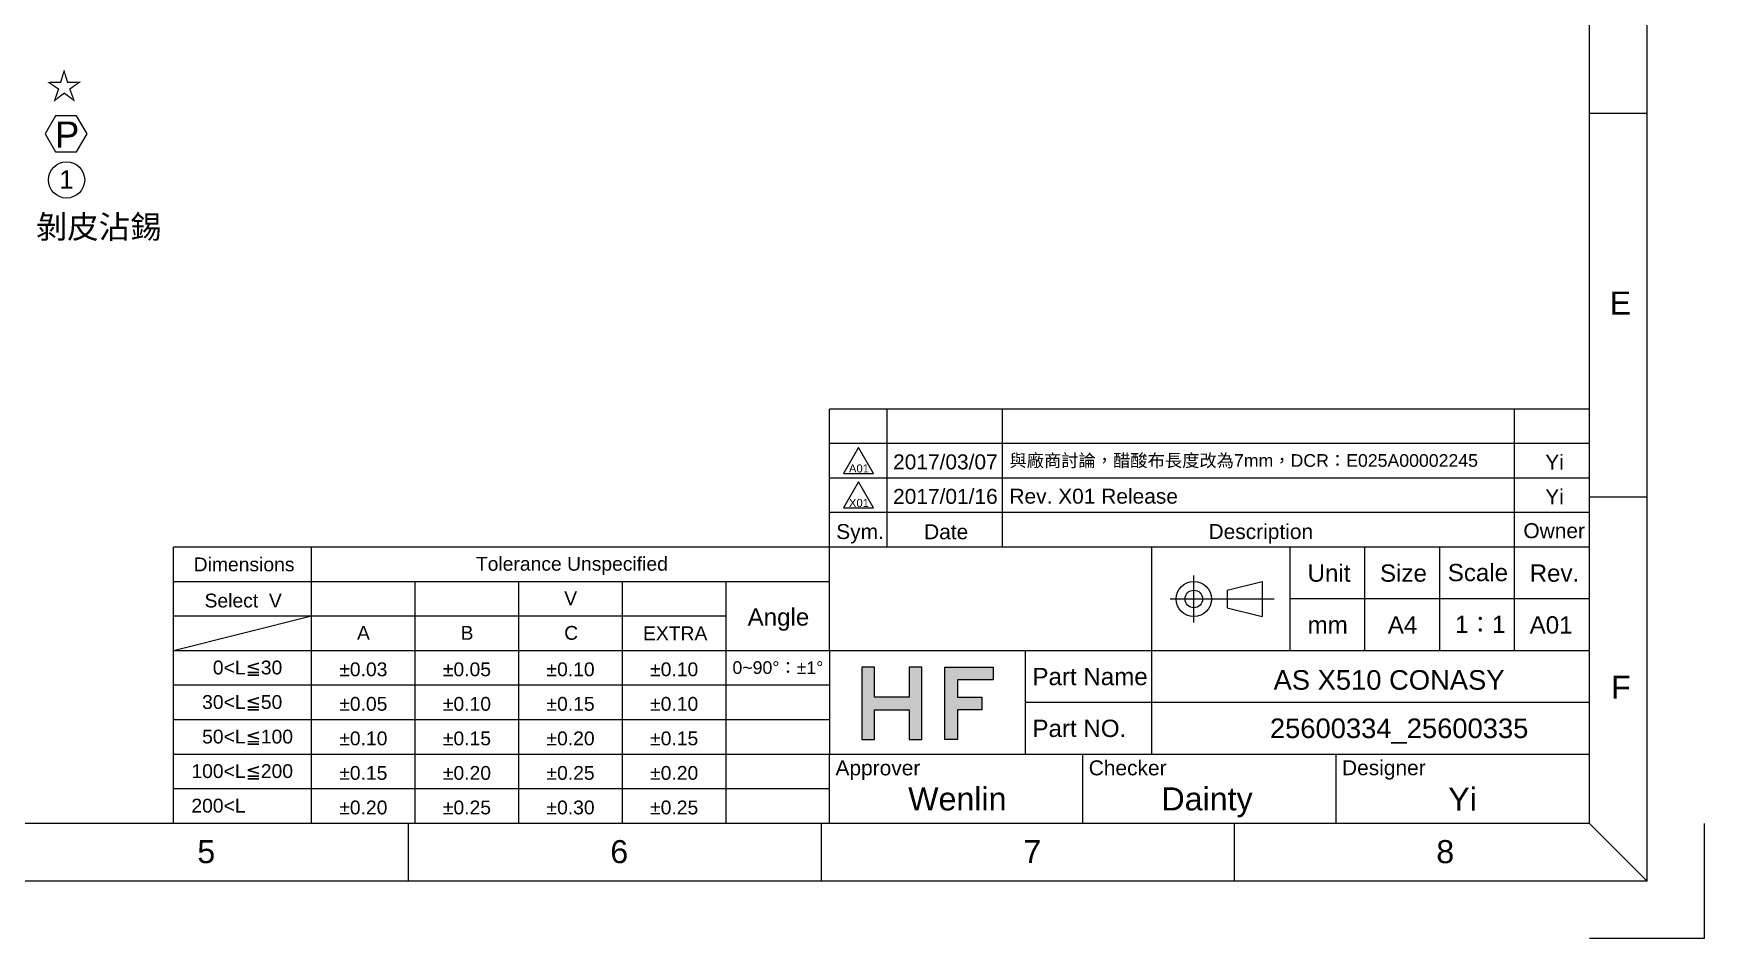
# Model space of a CAD drawing. Header units: inches. Extents: x 62 to 359, y 535 to 745.
# Drawn here: x 213.6 to 358.8, y 535 to 613.6 of the extents above; entities that cross this region are included whole.
import ezdxf
from ezdxf.enums import TextEntityAlignment as Align

# ---------------------------------------------------------------- set-up
doc = ezdxf.new("R2010")
doc.units = ezdxf.units.IN
doc.header["$MEASUREMENT"] = 0
doc.linetypes.add('ACAD_ISO03W100', pattern=[30, 12, -18])
doc.layers.get('0').update_dxf_attribs({"lineweight": 5})
doc.layers.get('Defpoints').update_dxf_attribs({"lineweight": 5})
doc.layers.add('6.FRAME', color=7, linetype='Continuous', lineweight=5)
doc.styles.add('Arial Narrow', font='ARIALN.TTF')
doc.styles.add('ISOCP', font='mingliu.ttc')
doc.styles.get("Standard").update_dxf_attribs({"font": 'ARIALUNI.TTF', "height": 3})

# ---------------------------------------------------------------- blocks, each defined once
blk = doc.blocks.new('ITEM')
at = {"layer": '6.FRAME', "lineweight": 15}
blk.add_circle((0, 0), 2.34, dxfattribs=at)
at = {"layer": '6.FRAME', "lineweight": 15, "style": 'Arial Narrow'}
blk.add_attdef('99', text='', height=2.17, dxfattribs=at).set_placement((0.07, -1.07), align=Align.CENTER)

msp = doc.modelspace()

# ---------------------------------------------------------------- hatches: boundary and pattern name
h = msp.add_hatch(color=1)
h.paths.add_polyline_path([(285.619, 558.603), (285.619, 552.303), (286.719, 552.303), (286.719, 554.903), (289.719, 554.903), (289.719, 552.303), (290.819, 552.303), (290.819, 558.603), (289.719, 558.603), (289.719, 556.003), (286.719, 556.003), (286.719, 558.603)])
h.paths.add_polyline_path([(297.019, 558.603), (297.019, 557.503), (293.919, 557.503), (293.919, 556.003), (296.019, 556.003), (296.019, 554.903), (293.919, 554.903), (293.919, 552.303), (292.819, 552.303), (292.819, 558.603)])

# ---------------------------------------------------------------- linework, layer by layer
for p, q in [((353.81, 540.019), (353.81, 740.019)), ((348.81, 545.019), (348.81, 735.019)), ((353.81, 606.689), (348.81, 606.689)), ((282.81, 569.019), (282.81, 581.019)), ((348.81, 581.019), (282.81, 581.019)), ((287.81, 569.019), (287.81, 581.019)), ((297.81, 569.019), (297.81, 581.019)), ((342.31, 569.019), (342.31, 581.019)), ((348.81, 578.019), (282.81, 578.019)), ((348.81, 575.019), (282.81, 575.019)), ((348.81, 572.019), (282.81, 572.019)), ((353.81, 573.359), (348.81, 573.359)), ((282.81, 569.019), (225.81, 569.019)), ((225.81, 545.019), (225.81, 569.019)), ((237.81, 545.019), (237.81, 569.019)), ((348.81, 569.019), (282.81, 569.019)), ((282.81, 560.019), (282.81, 569.019)), ((310.81, 560.019), (310.81, 569.019)), ((322.81, 560.019), (322.81, 569.019)), ((329.31, 560.019), (329.31, 569.019)), ((335.81, 560.019), (335.81, 569.019)), ((342.31, 560.019), (342.31, 569.019)), ((282.81, 566.019), (225.81, 566.019)), ((246.81, 545.019), (246.81, 566.019)), ((255.81, 545.019), (255.81, 566.019)), ((264.81, 545.019), (264.81, 566.019)), ((273.81, 545.019), (273.81, 566.019)), ((348.81, 564.519), (322.81, 564.519)), ((273.81, 563.019), (225.81, 563.019)), ((237.81, 563.019), (225.81, 560.019)), ((282.81, 560.019), (225.81, 560.019)), ((348.81, 560.019), (282.81, 560.019)), ((282.81, 560.019), (282.81, 551.019)), ((299.81, 551.019), (299.81, 560.019)), ((310.81, 551.019), (310.81, 560.019)), ((282.81, 557.019), (225.81, 557.019)), ((348.81, 555.519), (299.81, 555.519)), ((282.81, 554.019), (225.81, 554.019)), ((282.81, 551.019), (225.81, 551.019)), ((282.81, 545.019), (282.81, 551.019)), ((348.81, 551.019), (282.81, 551.019)), ((304.81, 545.019), (304.81, 551.019)), ((326.81, 545.019), (326.81, 551.019)), ((282.81, 548.019), (225.81, 548.019)), ((348.81, 545.019), (71.81, 545.019)), ((246.185, 545.019), (246.185, 540.019)), ((282.06, 545.019), (282.06, 540.019)), ((317.935, 545.019), (317.935, 540.019)), ((353.81, 540.019), (348.81, 545.019)), ((353.81, 540.019), (66.81, 540.019))]:
    msp.add_line(p, q)
at = {"color": 0, "linetype": 'ACAD_ISO03W100', "lineweight": -3}
for p, q in [((314.443, 562.468), (314.443, 566.57)), ((312.392, 564.519), (321.414, 564.519))]:
    msp.add_line(p, q, dxfattribs=at)
at = {"color": 0, "lineweight": -3}
for p, q in [((317.329, 565.285), (320.393, 566.051)), ((317.329, 565.285), (317.329, 563.753)), ((320.393, 566.051), (320.393, 562.987)), ((314.443, 563.287), (314.443, 563.287)), ((314.443, 563.287), (314.443, 563.287)), ((317.329, 563.753), (320.393, 562.987))]:
    msp.add_line(p, q, dxfattribs=at)
for points in [[(218.303, 604.928), (217.394, 606.502), (215.577, 606.502), (214.668, 604.928), (215.577, 603.354), (217.394, 603.354)], [(284.011, 575.43), (286.611, 575.43), (285.311, 577.681)], [(284.011, 572.43), (286.611, 572.43), (285.311, 574.681)]]:
    msp.add_lwpolyline(points, close=True)
at = {"color": 1}
for points in [[(285.619, 558.603), (285.619, 552.303), (286.719, 552.303), (286.719, 554.903), (289.719, 554.903), (289.719, 552.303), (290.819, 552.303), (290.819, 558.603), (289.719, 558.603), (289.719, 556.003), (286.719, 556.003), (286.719, 558.603)], [(297.019, 558.603), (297.019, 557.503), (293.919, 557.503), (293.919, 556.003), (296.019, 556.003), (296.019, 554.903), (293.919, 554.903), (293.919, 552.303), (292.819, 552.303), (292.819, 558.603)]]:
    msp.add_lwpolyline(points, close=True, dxfattribs=at)
at = {"color": 0, "lineweight": -3}
for radius in [1.532, 0.766]:
    msp.add_circle((314.443, 564.519), radius, dxfattribs=at)
at = {"layer": 'Defpoints'}
for q in [(358.81, 545.019), (348.81, 535.019)]:
    msp.add_line((358.81, 535.019), q, dxfattribs=at)

# ---------------------------------------------------------------- block references
ref = msp.add_blockref('ITEM', (216.522, 600.921), dxfattribs=dict(xscale=0.6728971570190525, yscale=0.6728971570183654, zscale=0.6728971570184218, rotation=359.9999999999999))
ref.add_attrib('99', '1', dxfattribs={"layer": '6.FRAME', "lineweight": 15, "height": 1.612, "rotation": 360}).set_placement((216.51, 600.154), align=Align.CENTER)

# ---------------------------------------------------------------- texts
at = {"color": 0, "ltscale": 0.5, "style": 'ISOCP'}
msp.add_text('☆', height=2.306, rotation=0.45114, dxfattribs=at).set_placement((214.753, 607.913))
at = {"color": 0}
msp.add_text('P', height=2.277, rotation=360, dxfattribs=at).set_placement((215.512, 603.717))
at = {"color": 7, "insert": (213.853, 597.847), "char_height": 1.5, "width": 11.08105, "attachment_point": 1}
msp.add_mtext('{\\fArial Unicode MS|b0|i0|c136|p65;\\H1.33333x;剝皮沾錫}', dxfattribs=at)
at = {"attachment_point": 1}
for s, insert, char_height, width in [('{E}', (350.558, 591.224), 2, 1.80664), ('{2017/03/07}', (288.319, 577.08), 1.3, 41.88986), ('{與廠商討論，醋酸布長度改為7mm，DCR：E025A00002245}', (298.426, 577.098), 1.1, 41.88986), ('{Yi}', (344.972, 577.053), 1.3, 41.88986), ('{A01}', (284.482, 576.207), 0.7, 41.88986), ('{2017/01/16}', (288.319, 574.08), 1.3, 41.88986), ('{Rev. X01 Release}', (298.426, 574.098), 1.3, 41.88986), ('{Yi}', (344.972, 574.053), 1.3, 41.88986), ('{X01}', (284.482, 573.207), 0.7, 41.88986), ('{Sym.}', (283.382, 571.026), 1.3, 41.88986), ('{Date}', (291.014, 571.008), 1.3, 41.88986), ('{Description}', (315.722, 571.028), 1.3, 41.88986), ('{Owner}', (343.072, 571.101), 1.3, 41.88986), ('{Dimensions}', (227.566, 568.123), 1.2, 8.09804), ('{Tolerance Unspecified}', (252.08, 568.174), 1.2, 18.03394), ('{Unit}', (324.326, 567.518), 1.5, 41.88986), ('{Size}', (330.614, 567.518), 1.5, 41.88986), ('{Scale}', (336.502, 567.565), 1.5, 41.88986), ('{Rev.}', (343.614, 567.518), 1.5, 41.88986), ('{Select  V}', (228.512, 564.981), 1.2, 8.09804), ('{V}', (259.754, 565.175), 1.2, 8.09804), ('{Angle}', (275.682, 563.705), 1.5, 41.88986), ('{A}', (241.754, 562.175), 1.2, 8.09804), ('{B}', (250.754, 562.175), 1.2, 8.09804), ('{C}', (259.754, 562.175), 1.2, 8.09804), ('{EXTRA}', (266.599, 562.138), 1.2, 7.75044), ('{mm}', (324.326, 563.018), 1.5, 41.88986), ('{A4}', (331.291, 563.018), 1.5, 41.88986), ('{1：1}', (337.137, 563.065), 1.5, 41.88986), ('{A01}', (343.614, 563.018), 1.5, 41.88986), ('{    0<L≦30}', (227.367, 559.166), 1.2, 18.63708), ('{±0.03}', (240.212, 559.009), 1.2, 8.09804), ('{±0.05}', (249.212, 559.009), 1.2, 8.09804), ('{±0.10}', (258.212, 559.009), 1.2, 8.09804), ('{±0.10}', (258.212, 559.009), 1.2, 8.09804), ('{±0.10}', (267.212, 559.009), 1.2, 8.09804), ('{0~90°：±1°}', (274.367, 559.11), 1.1, 7.75044), ('{Part Name}', (300.424, 558.531), 1.5, 41.88986), ('{AS X510 CONASY}', (321.371, 558.336), 1.7, 41.88986), ('{F}', (350.684, 557.855), 2, 1.80664), ('{  30<L≦50}', (227.367, 556.166), 1.2, 16.15598), ('{±0.05}', (240.212, 556.009), 1.2, 8.09804), ('{±0.10}', (249.212, 556.009), 1.2, 8.09804), ('{±0.15}', (258.212, 556.009), 1.2, 8.09804), ('{±0.10}', (267.212, 556.009), 1.2, 8.09804), ('{  50<L≦100}', (227.367, 553.166), 1.2, 17.21275), ('{Part NO.}', (300.424, 554.031), 1.5, 41.88986), ('{25600334_25600335}', (321.052, 554.135), 1.7, 41.88986), ('{±0.10}', (240.212, 553.009), 1.2, 8.09804), ('{±0.15}', (249.212, 553.009), 1.2, 8.09804), ('{±0.20}', (258.212, 553.009), 1.2, 8.09804), ('{±0.15}', (267.212, 553.009), 1.2, 8.09804), ('{100<L≦200}', (227.367, 550.166), 1.2, 8.09804), ('{Approver}', (283.318, 550.498), 1.3, 41.88986), ('{Checker}', (305.314, 550.5), 1.3, 41.88986), ('{Designer}', (327.318, 550.513), 1.3, 41.88986), ('{±0.15}', (240.212, 550.009), 1.2, 8.09804), ('{±0.20}', (249.212, 550.009), 1.2, 8.09804), ('{±0.25}', (258.212, 550.009), 1.2, 8.09804), ('{±0.20}', (267.212, 550.009), 1.2, 8.09804), ('{Wenlin}', (289.632, 548.154), 2, 41.88986), ('{Dainty}', (311.632, 548.154), 2, 41.88986), ('{Yi}', (336.543, 548.124), 2, 41.88986), ('{200<L}', (227.367, 547.166), 1.2, 8.09804), ('{±0.20}', (240.212, 547.009), 1.2, 8.09804), ('{±0.25}', (249.212, 547.009), 1.2, 8.09804), ('{±0.30}', (258.212, 547.009), 1.2, 8.09804), ('{±0.25}', (267.212, 547.009), 1.2, 8.09804), ('{5}', (227.881, 543.571), 2, 1.80664), ('{6}', (263.756, 543.571), 2, 1.80664), ('{7}', (299.631, 543.571), 2, 1.80664), ('{8}', (335.506, 543.571), 2, 1.80664)]:
    msp.add_mtext(s, dxfattribs=dict(at, insert=insert, char_height=char_height, width=width))

doc.saveas('drawing.dxf')
